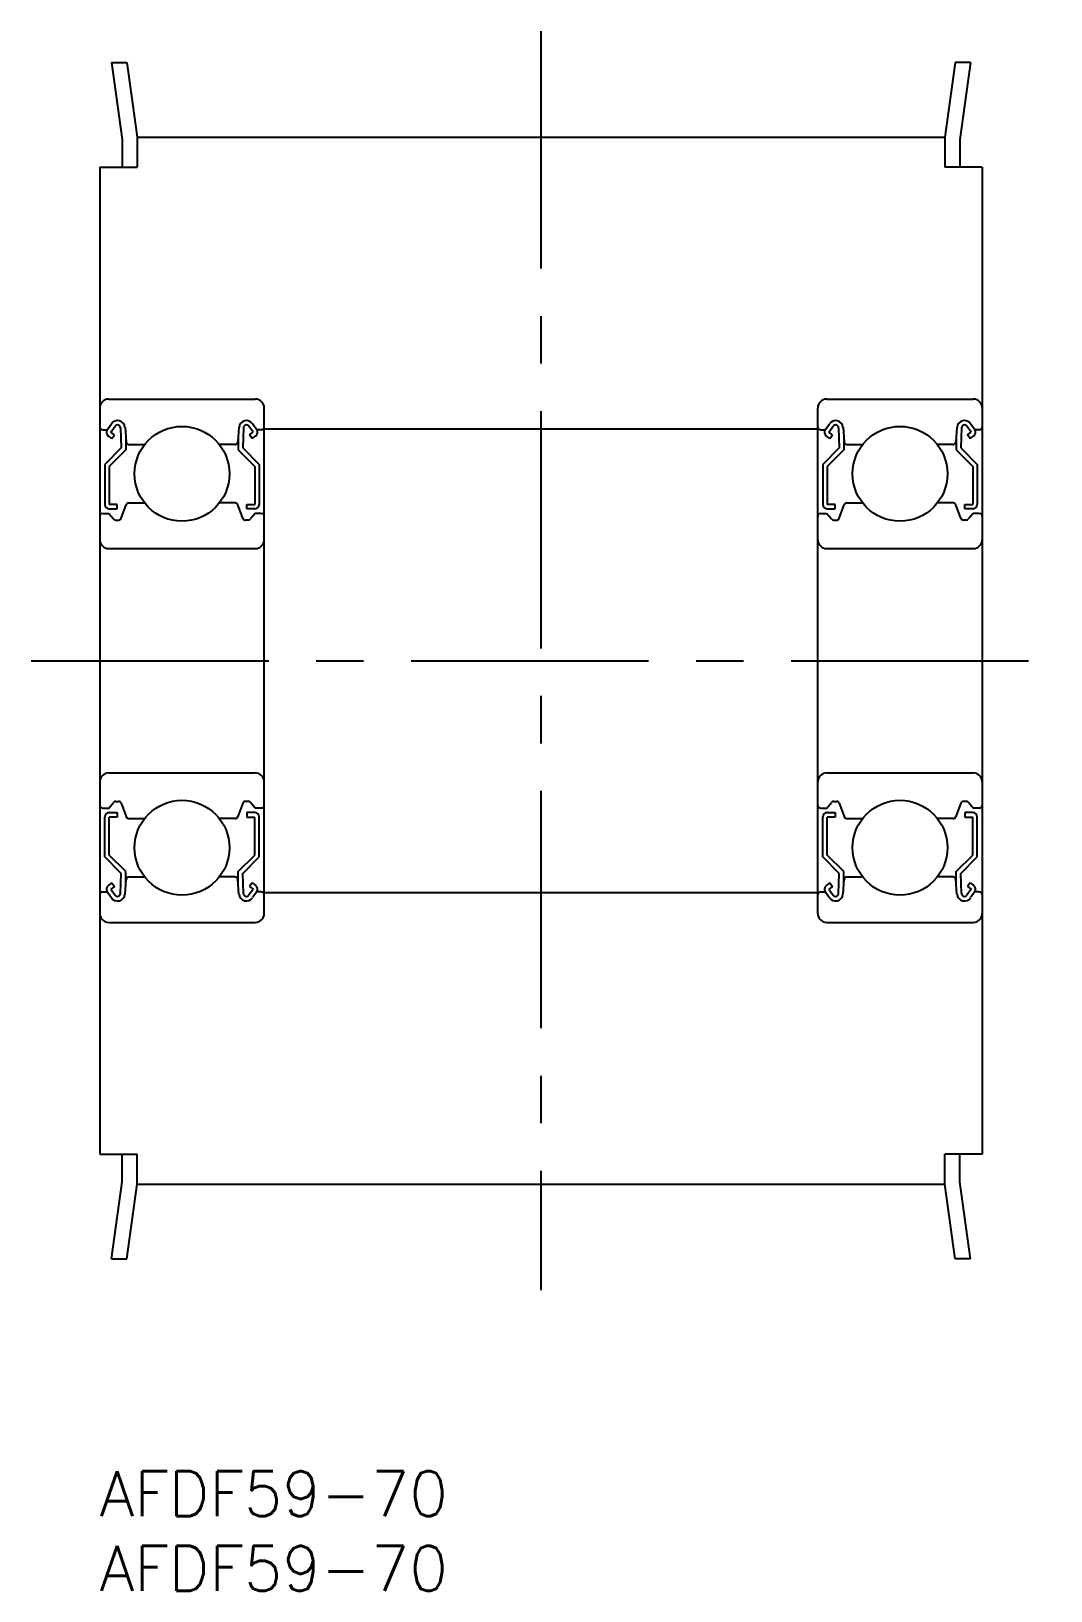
# Model space of a CAD drawing. Extents: x -5 to 64, y -8 to 96.
import ezdxf

# ---------------------------------------------------------------- set-up
doc = ezdxf.new("R2010")
doc.units = 0
doc.header["$LTSCALE"] = 0.5
doc.linetypes.add('CENTER', pattern=[50.8, 31.75, -6.35, 6.35, -6.35])
doc.layers.get('0').update_dxf_attribs({"linetype": 'CONTINUOUS'})
doc.layers.add('CENTER', color=1, linetype='CENTER')
doc.styles.get("Standard").update_dxf_attribs({"font": 'txt.shx', "height": 3, "bigfont": 'bigfont.shx'})

# ---------------------------------------------------------------- blocks, each defined once
blk = doc.blocks.new('*U10')
at = {"color": 7, "linetype": 'CONTINUOUS'}
blk.add_text('AFDF59-70', height=3, dxfattribs=at).set_placement((0, -3))
blk = doc.blocks.new('*U11')
at = {"color": 7, "linetype": 'CONTINUOUS'}
blk.add_text('AFDF59-70', height=3, dxfattribs=at).set_placement((0, -8))

msp = doc.modelspace()

# ---------------------------------------------------------------- linework, layer by layer
at = {"color": 7, "linetype": 'CONTINUOUS'}
for p, q in [((0.79, 94.19), (1.5, 89.04)), ((0.79, 94.19), (1.82, 94.19)), ((1.82, 94.19), (2.5, 89.19)), ((57.18, 94.19), (56.5, 89.19)), ((58.21, 94.19), (57.18, 94.19)), ((58.21, 94.19), (57.5, 89.04)), ((1.5, 89.04), (1.5, 87.19)), ((2.5, 89.19), (56.5, 89.19)), ((2.5, 89.19), (2.5, 87.19)), ((56.5, 89.19), (56.5, 87.19)), ((57.5, 89.04), (57.5, 87.19)), ((0, 87.19), (2.5, 87.19)), ((0, 87.19), (0, 21.19)), ((59, 87.19), (56.5, 87.19)), ((59, 87.19), (59, 21.19)), ((0.6, 71.69), (10.4, 71.69)), ((11, 37.29), (11, 71.09)), ((48, 37.29), (48, 71.09)), ((48.6, 71.69), (58.4, 71.69)), ((0.5, 69.64), (0.78, 70.04)), ((0.75, 69.47), (1.03, 69.87)), ((10.25, 69.47), (9.97, 69.87)), ((10.5, 69.64), (10.22, 70.04)), ((48.5, 69.64), (48.78, 70.04)), ((48.75, 69.47), (49.03, 69.87)), ((58.25, 69.47), (57.97, 69.87)), ((58.5, 69.64), (58.22, 70.04)), ((0.2, 69.64), (0.5, 69.64)), ((0.82, 69.05), (0.57, 69.23)), ((0.99, 69.3), (0.75, 69.47)), ((0.82, 69.05), (0.99, 69.3)), ((1.39, 69.77), (1.44, 68.42)), ((1.69, 69.8), (1.77, 68.83)), ((1.74, 69.16), (1.74, 68.29)), ((9.31, 69.8), (9.23, 68.83)), ((9.26, 69.16), (9.26, 68.29)), ((9.61, 69.77), (9.56, 68.42)), ((10.01, 69.3), (10.25, 69.47)), ((10.18, 69.05), (10.01, 69.3)), ((10.18, 69.05), (10.43, 69.23)), ((10.8, 69.64), (10.5, 69.64)), ((11, 69.69), (48, 69.69)), ((48.2, 69.64), (48.5, 69.64)), ((48.82, 69.05), (48.57, 69.23)), ((48.99, 69.3), (48.75, 69.47)), ((48.82, 69.05), (48.99, 69.3)), ((49.39, 69.77), (49.44, 68.42)), ((49.69, 69.8), (49.77, 68.83)), ((49.74, 69.16), (49.74, 68.29)), ((57.31, 69.8), (57.23, 68.83)), ((57.26, 69.16), (57.26, 68.29)), ((57.61, 69.77), (57.56, 68.42)), ((58.01, 69.3), (58.25, 69.47)), ((58.18, 69.05), (58.01, 69.3)), ((58.18, 69.05), (58.43, 69.23)), ((58.8, 69.64), (58.5, 69.64)), ((1.44, 68.42), (0.34, 67.32)), ((1.74, 68.29), (0.64, 67.19)), ((1.97, 68.64), (2.99, 68.64)), ((9.03, 68.64), (8.01, 68.64)), ((9.26, 68.29), (10.36, 67.19)), ((9.56, 68.42), (10.66, 67.32)), ((49.44, 68.42), (48.34, 67.32)), ((49.74, 68.29), (48.64, 67.19)), ((49.97, 68.64), (50.99, 68.64)), ((57.03, 68.64), (56.01, 68.64)), ((57.26, 68.29), (58.36, 67.19)), ((57.56, 68.42), (58.66, 67.32)), ((0.34, 67.32), (0.34, 64.64)), ((0.64, 67.19), (0.64, 64.64)), ((10.36, 67.19), (10.36, 64.64)), ((10.66, 67.32), (10.66, 64.64)), ((48.34, 67.32), (48.34, 64.64)), ((48.64, 67.19), (48.64, 64.64)), ((58.36, 67.19), (58.36, 64.64)), ((58.66, 67.32), (58.66, 64.64)), ((1.95, 64.74), (2.99, 64.74)), ((9.05, 64.74), (8.01, 64.74)), ((49.95, 64.74), (50.99, 64.74)), ((57.05, 64.74), (56.01, 64.74)), ((0.2, 64.04), (0.6, 64.04)), ((0.6, 64.04), (0.92, 63.67)), ((1.16, 64.64), (0.64, 64.64)), ((0.64, 64.34), (1.16, 64.34)), ((1.16, 64.34), (1.16, 64.64)), ((1.43, 63.73), (1.76, 64.61)), ((9.57, 63.73), (9.24, 64.61)), ((9.84, 64.64), (10.36, 64.64)), ((9.84, 64.34), (9.84, 64.64)), ((10.36, 64.34), (9.84, 64.34)), ((10.4, 64.04), (10.08, 63.67)), ((10.8, 64.04), (10.4, 64.04)), ((48.2, 64.04), (48.6, 64.04)), ((48.6, 64.04), (48.92, 63.67)), ((49.16, 64.64), (48.64, 64.64)), ((48.64, 64.34), (49.16, 64.34)), ((49.16, 64.34), (49.16, 64.64)), ((49.43, 63.73), (49.76, 64.61)), ((57.57, 63.73), (57.24, 64.61)), ((57.84, 64.64), (58.36, 64.64)), ((57.84, 64.34), (57.84, 64.64)), ((58.36, 64.34), (57.84, 64.34)), ((58.4, 64.04), (58.08, 63.67)), ((58.8, 64.04), (58.4, 64.04)), ((1.07, 63.59), (1.25, 63.59)), ((9.93, 63.59), (9.75, 63.59)), ((49.07, 63.59), (49.25, 63.59)), ((57.93, 63.59), (57.75, 63.59)), ((0.6, 61.69), (10.4, 61.69)), ((48.6, 61.69), (58.4, 61.69)), ((0, 45.94), (0, 45.94)), ((0.6, 46.69), (10.4, 46.69)), ((48, 45.94), (48, 45.94)), ((48.6, 46.69), (58.4, 46.69)), ((0.2, 44.34), (0.6, 44.34)), ((0.6, 44.34), (0.92, 44.72)), ((0.64, 44.04), (1.16, 44.04)), ((1.07, 44.79), (1.25, 44.79)), ((1.16, 44.04), (1.16, 43.74)), ((1.43, 44.66), (1.76, 43.78)), ((9.57, 44.66), (9.24, 43.78)), ((9.93, 44.79), (9.75, 44.79)), ((9.84, 44.04), (9.84, 43.74)), ((10.36, 44.04), (9.84, 44.04)), ((10.4, 44.34), (10.08, 44.72)), ((10.8, 44.34), (10.4, 44.34)), ((48.2, 44.34), (48.6, 44.34)), ((48.6, 44.34), (48.92, 44.72)), ((48.64, 44.04), (49.16, 44.04)), ((49.07, 44.79), (49.25, 44.79)), ((49.16, 44.04), (49.16, 43.74)), ((49.43, 44.66), (49.76, 43.78)), ((57.57, 44.66), (57.24, 43.78)), ((57.93, 44.79), (57.75, 44.79)), ((57.84, 44.04), (57.84, 43.74)), ((58.36, 44.04), (57.84, 44.04)), ((58.4, 44.34), (58.08, 44.72)), ((58.8, 44.34), (58.4, 44.34)), ((0.34, 41.07), (0.34, 43.74)), ((0.64, 41.19), (0.64, 43.74)), ((1.16, 43.74), (0.64, 43.74)), ((1.95, 43.64), (2.99, 43.64)), ((9.05, 43.64), (8.01, 43.64)), ((9.84, 43.74), (10.36, 43.74)), ((10.36, 41.19), (10.36, 43.74)), ((10.66, 41.07), (10.66, 43.74)), ((48.34, 41.07), (48.34, 43.74)), ((48.64, 41.19), (48.64, 43.74)), ((49.16, 43.74), (48.64, 43.74)), ((49.95, 43.64), (50.99, 43.64)), ((57.05, 43.64), (56.01, 43.64)), ((57.84, 43.74), (58.36, 43.74)), ((58.36, 41.19), (58.36, 43.74)), ((58.66, 41.07), (58.66, 43.74)), ((1.44, 39.97), (0.34, 41.07)), ((1.74, 40.09), (0.64, 41.19)), ((9.26, 40.09), (10.36, 41.19)), ((9.56, 39.97), (10.66, 41.07)), ((49.44, 39.97), (48.34, 41.07)), ((49.74, 40.09), (48.64, 41.19)), ((57.26, 40.09), (58.36, 41.19)), ((57.56, 39.97), (58.66, 41.07)), ((1.39, 38.62), (1.44, 39.97)), ((1.74, 39.22), (1.74, 40.09)), ((1.97, 39.74), (2.99, 39.74)), ((9.03, 39.74), (8.01, 39.74)), ((9.26, 39.22), (9.26, 40.09)), ((9.61, 38.62), (9.56, 39.97)), ((49.39, 38.62), (49.44, 39.97)), ((49.74, 39.22), (49.74, 40.09)), ((49.97, 39.74), (50.99, 39.74)), ((57.03, 39.74), (56.01, 39.74)), ((57.26, 39.22), (57.26, 40.09)), ((57.61, 38.62), (57.56, 39.97)), ((0.2, 38.74), (0.5, 38.74)), ((0.5, 38.74), (0.78, 38.35)), ((0.82, 39.33), (0.57, 39.16)), ((0.99, 39.09), (0.75, 38.92)), ((0.75, 38.92), (1.03, 38.51)), ((0.82, 39.33), (0.99, 39.09)), ((1.69, 38.59), (1.77, 39.56)), ((9.31, 38.59), (9.23, 39.56)), ((10.25, 38.92), (9.97, 38.51)), ((10.18, 39.33), (10.01, 39.09)), ((10.01, 39.09), (10.25, 38.92)), ((10.18, 39.33), (10.43, 39.16)), ((10.5, 38.74), (10.22, 38.35)), ((10.8, 38.74), (10.5, 38.74)), ((11, 38.69), (48, 38.69)), ((48.2, 38.74), (48.5, 38.74)), ((48.5, 38.74), (48.78, 38.35)), ((48.82, 39.33), (48.57, 39.16)), ((48.99, 39.09), (48.75, 38.92)), ((48.75, 38.92), (49.03, 38.51)), ((48.82, 39.33), (48.99, 39.09)), ((49.69, 38.59), (49.77, 39.56)), ((57.31, 38.59), (57.23, 39.56)), ((58.25, 38.92), (57.97, 38.51)), ((58.18, 39.33), (58.01, 39.09)), ((58.01, 39.09), (58.25, 38.92)), ((58.18, 39.33), (58.43, 39.16)), ((58.5, 38.74), (58.22, 38.35)), ((58.8, 38.74), (58.5, 38.74)), ((0.6, 36.69), (10.4, 36.69)), ((48.6, 36.69), (58.4, 36.69)), ((0, 21.19), (2.5, 21.19)), ((1.5, 19.35), (1.5, 21.19)), ((2.5, 19.19), (2.5, 21.19)), ((56.5, 19.19), (56.5, 21.19)), ((59, 21.19), (56.5, 21.19)), ((57.5, 19.35), (57.5, 21.19)), ((0.79, 14.19), (1.5, 19.35)), ((1.82, 14.19), (2.5, 19.19)), ((2.5, 19.19), (56.5, 19.19)), ((57.18, 14.19), (56.5, 19.19)), ((58.21, 14.19), (57.5, 19.35)), ((0.79, 14.19), (1.82, 14.19)), ((58.21, 14.19), (57.18, 14.19))]:
    msp.add_line(p, q, dxfattribs=at)
for centre in [(5.5, 66.69), (53.5, 66.69), (5.5, 41.69), (53.5, 41.69)]:
    msp.add_circle(centre, 3.17, dxfattribs=at)
for centre, radius, start, end in [((0.6, 71.09), 0.6, 90, 180), ((10.4, 71.09), 0.6, 0, 90), ((48.6, 71.09), 0.6, 90, 180), ((58.4, 71.09), 0.6, 0, 90), ((1.19, 69.75), 0.5, 5.065, 144.9356), ((1.19, 69.76), 0.2, 2.1312, 144.9367), ((9.81, 69.75), 0.5, 35.0644, 174.935), ((9.81, 69.76), 0.2, 35.0633, 177.8688), ((49.19, 69.75), 0.5, 5.065, 144.9356), ((49.19, 69.76), 0.2, 2.1312, 144.9367), ((57.81, 69.75), 0.5, 35.0644, 174.935), ((57.81, 69.76), 0.2, 35.0633, 177.8688), ((0.2, 69.84), 0.2, 180, 270), ((0.75, 69.47), 0.3, 144.9356, 235.0377), ((10.25, 69.47), 0.3, 304.9623, 35.0644), ((10.8, 69.84), 0.2, 270, 0), ((48.2, 69.84), 0.2, 180, 270), ((48.75, 69.47), 0.3, 144.9356, 235.0377), ((58.25, 69.47), 0.3, 304.9623, 35.0644), ((58.8, 69.84), 0.2, 270, 0), ((1.97, 68.84), 0.2, 185.065, 270), ((9.03, 68.84), 0.2, 270, 354.935), ((49.97, 68.84), 0.2, 185.065, 270), ((57.03, 68.84), 0.2, 270, 354.935), ((1.95, 64.54), 0.2, 90, 159.9703), ((9.05, 64.54), 0.2, 20.0297, 90), ((49.95, 64.54), 0.2, 90, 159.9703), ((57.05, 64.54), 0.2, 20.0297, 90), ((0.2, 63.84), 0.2, 90, 180), ((0.64, 64.64), 0.3, 180, 270), ((1.07, 63.79), 0.2, 219.997, 270), ((1.25, 63.79), 0.2, 270, 339.9703), ((9.75, 63.79), 0.2, 200.0297, 270), ((9.93, 63.79), 0.2, 270, 320.003), ((10.36, 64.64), 0.3, 270, 0), ((10.8, 63.84), 0.2, 0, 90), ((48.2, 63.84), 0.2, 90, 180), ((48.64, 64.64), 0.3, 180, 270), ((49.07, 63.79), 0.2, 219.997, 270), ((49.25, 63.79), 0.2, 270, 339.9703), ((57.75, 63.79), 0.2, 200.0297, 270), ((57.93, 63.79), 0.2, 270, 320.003), ((58.36, 64.64), 0.3, 270, 0), ((58.8, 63.84), 0.2, 0, 90), ((0.6, 62.29), 0.6, 180, 270), ((10.4, 62.29), 0.6, 270, 0), ((48.6, 62.29), 0.6, 180, 270), ((58.4, 62.29), 0.6, 270, 0), ((0.6, 46.09), 0.6, 90, 180), ((10.4, 46.09), 0.6, 0, 90), ((48.6, 46.09), 0.6, 90, 180), ((58.4, 46.09), 0.6, 0, 90), ((0.2, 44.54), 0.2, 180, 270), ((0.64, 43.74), 0.3, 90, 180), ((1.07, 44.59), 0.2, 90, 140.003), ((1.25, 44.59), 0.2, 20.0297, 90), ((9.75, 44.59), 0.2, 90, 159.9703), ((9.93, 44.59), 0.2, 39.997, 90), ((10.36, 43.74), 0.3, 0, 90), ((10.8, 44.54), 0.2, 270, 0), ((48.2, 44.54), 0.2, 180, 270), ((48.64, 43.74), 0.3, 90, 180), ((49.07, 44.59), 0.2, 90, 140.003), ((49.25, 44.59), 0.2, 20.0297, 90), ((57.75, 44.59), 0.2, 90, 159.9703), ((57.93, 44.59), 0.2, 39.997, 90), ((58.36, 43.74), 0.3, 0, 90), ((58.8, 44.54), 0.2, 270, 0), ((1.95, 43.84), 0.2, 200.0297, 270), ((9.05, 43.84), 0.2, 270, 339.9703), ((49.95, 43.84), 0.2, 200.0297, 270), ((57.05, 43.84), 0.2, 270, 339.9703), ((1.97, 39.54), 0.2, 90, 174.935), ((9.03, 39.54), 0.2, 5.065, 90), ((49.97, 39.54), 0.2, 90, 174.935), ((57.03, 39.54), 0.2, 5.065, 90), ((0.2, 38.54), 0.2, 90, 180), ((0.75, 38.92), 0.3, 124.9623, 215.0644), ((1.19, 38.63), 0.5, 215.0644, 354.935), ((1.19, 38.63), 0.2, 215.0633, 357.8688), ((9.81, 38.63), 0.5, 185.065, 324.9356), ((9.81, 38.63), 0.2, 182.1312, 324.9367), ((10.25, 38.92), 0.3, 324.9356, 55.0377), ((10.8, 38.54), 0.2, 0, 90), ((48.2, 38.54), 0.2, 90, 180), ((48.75, 38.92), 0.3, 124.9623, 215.0644), ((49.19, 38.63), 0.5, 215.0644, 354.935), ((49.19, 38.63), 0.2, 215.0633, 357.8688), ((57.81, 38.63), 0.5, 185.065, 324.9356), ((57.81, 38.63), 0.2, 182.1312, 324.9367), ((58.25, 38.92), 0.3, 324.9356, 55.0377), ((58.8, 38.54), 0.2, 0, 90), ((0.6, 37.29), 0.6, 180, 270), ((10.4, 37.29), 0.6, 270, 0), ((48.6, 37.29), 0.6, 180, 270), ((58.4, 37.29), 0.6, 270, 0)]:
    msp.add_arc(centre, radius, start, end, dxfattribs=at)
at = {"layer": 'CENTER', "color": 1, "linetype": 'CENTER'}
for p, q in [((29.5, 96.29), (29.5, 12.1)), ((-4.58, 54.19), (63.58, 54.19))]:
    msp.add_line(p, q, dxfattribs=at)

# ---------------------------------------------------------------- block references
at = {"color": 7, "linetype": 'CONTINUOUS'}
for name in ['*U10', '*U11']:
    msp.add_blockref(name, (0, 0), dxfattribs=at)

doc.saveas('drawing.dxf')
